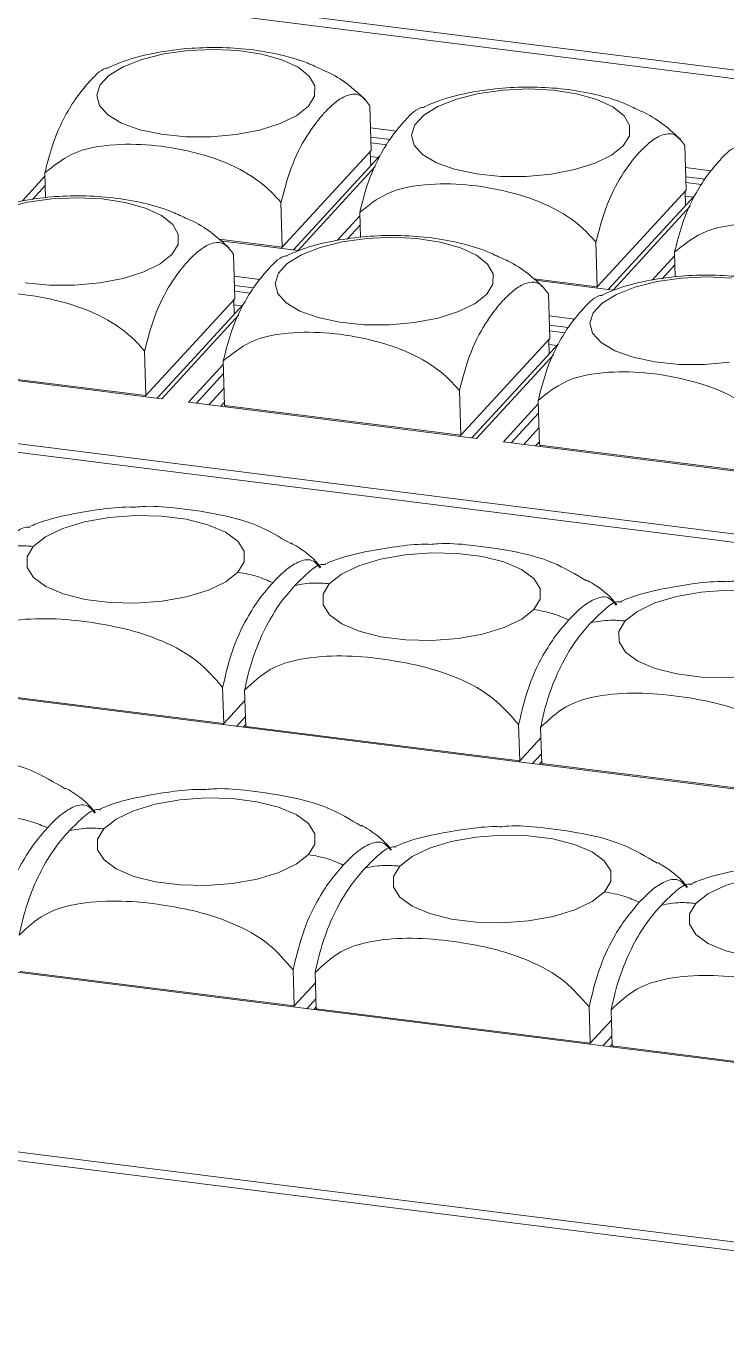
# Model space of a CAD drawing. Header units: millimetres. Extents: x 98 to 1129, y 87 to 737.
# Drawn here: x 831.4 to 873, y 607.9 to 685.1 of the extents above; entities that cross this region are included whole.
import ezdxf

# ---------------------------------------------------------------- set-up
doc = ezdxf.new("R2010")
doc.units = ezdxf.units.MM

msp = doc.modelspace()

# ---------------------------------------------------------------- linework, layer by layer
at = {"color": 7, "linetype": 'Continuous', "lineweight": 15}
for p, q in [((1088.548, 655.401), (711.763, 702.871)), ((746.745, 697.95), (990.234, 667.274)), ((851.955, 677.7), (851.876, 680.356)), ((853.443, 678.857), (851.915, 679.049)), ((853.066, 678.357), (851.932, 678.5)), ((852.87, 678.039), (851.942, 678.156)), ((870.664, 675.343), (870.585, 677.999)), ((688.621, 677.683), (934.074, 646.759)), ((851.955, 677.7), (846.668, 671.945)), ((847.33, 671.793), (852.47, 677.388)), ((851.893, 677.632), (851.918, 676.787)), ((851.901, 677.34), (852.371, 677.281)), ((832.558, 676.369), (832.602, 674.894)), ((847.611, 671.758), (852.193, 676.746)), ((872.151, 676.5), (870.624, 676.692)), ((832.564, 676.169), (831.224, 674.71)), ((832.58, 675.619), (831.818, 674.789)), ((871.774, 676), (870.64, 676.143)), ((871.578, 675.682), (870.65, 675.799)), ((870.664, 675.343), (865.376, 669.588)), ((866.038, 669.436), (871.178, 675.031)), ((870.601, 675.275), (870.626, 674.43)), ((870.61, 674.983), (871.08, 674.924)), ((846.668, 671.945), (846.589, 674.601)), ((866.319, 669.401), (870.902, 674.389)), ((967.938, 643.006), (724.45, 673.683)), ((851.272, 673.812), (849.932, 672.353)), ((851.288, 673.262), (850.526, 672.432)), ((851.266, 674.012), (851.31, 672.537)), ((846.668, 671.945), (842.909, 672.419)), ((843, 672.339), (847.611, 671.758)), ((846.642, 671.88), (846.639, 671.949)), ((865.376, 669.588), (865.297, 672.244)), ((843.848, 668.876), (843.769, 671.532)), ((869.98, 671.455), (868.64, 669.996)), ((869.974, 671.655), (870.018, 670.18)), ((845.336, 670.032), (843.808, 670.225)), ((869.997, 670.905), (869.234, 670.075)), ((844.959, 669.532), (843.824, 669.675)), ((865.376, 669.588), (861.617, 670.062)), ((861.708, 669.982), (866.319, 669.401)), ((865.35, 669.523), (865.348, 669.592)), ((843.848, 668.876), (838.561, 663.121)), ((843.785, 668.807), (843.81, 667.963)), ((844.762, 669.215), (843.834, 669.332)), ((862.556, 666.519), (862.477, 669.175)), ((839.222, 662.969), (844.362, 668.564)), ((839.503, 662.933), (844.086, 667.921)), ((843.794, 668.515), (844.264, 668.456)), ((864.044, 667.675), (862.516, 667.868)), ((863.667, 667.175), (862.532, 667.318)), ((862.556, 666.519), (857.269, 660.764)), ((862.494, 666.45), (862.519, 665.606)), ((863.47, 666.858), (862.543, 666.975)), ((838.561, 663.121), (838.481, 665.777)), ((857.93, 660.612), (863.071, 666.207)), ((858.212, 660.576), (862.794, 665.564)), ((862.502, 666.158), (862.972, 666.099)), ((822.385, 665.09), (839.503, 662.933)), ((838.561, 663.121), (824.529, 664.888)), ((843.164, 664.987), (841.093, 662.733)), ((843.158, 665.188), (843.238, 662.531)), ((843.181, 664.438), (841.561, 662.674)), ((684.078, 663.594), (913.789, 634.653)), ((843.207, 663.557), (842.309, 662.58)), ((857.269, 660.764), (857.19, 663.42)), ((838.534, 663.055), (838.532, 663.124)), ((841.093, 662.733), (858.212, 660.576)), ((843.01, 662.492), (843.232, 662.733)), ((857.269, 660.764), (843.238, 662.531)), ((843.303, 662.523), (843.305, 662.454)), ((861.873, 662.63), (859.802, 660.376)), ((861.867, 662.831), (861.946, 660.174)), ((861.889, 662.081), (860.269, 660.317)), ((861.915, 661.2), (861.017, 660.223)), ((857.242, 660.698), (857.24, 660.767)), ((859.802, 660.376), (876.92, 658.219)), ((861.718, 660.135), (861.94, 660.376)), ((875.977, 658.407), (861.946, 660.174)), ((862.011, 660.166), (862.013, 660.097)), ((670.684, 649.014), (901.076, 619.987)), ((843.185, 643.617), (826.909, 645.667)), ((843.185, 643.617), (843.121, 645.771)), ((844.43, 645.606), (844.495, 643.452)), ((844.449, 644.992), (843.185, 643.617)), ((844.477, 644.04), (843.938, 643.453)), ((843.159, 643.552), (843.157, 643.62)), ((844.349, 643.402), (844.492, 643.557)), ((860.771, 641.401), (844.495, 643.452)), ((844.56, 643.444), (844.562, 643.375)), ((860.771, 641.401), (860.707, 643.555)), ((862.016, 643.39), (862.08, 641.236)), ((862.035, 642.777), (860.771, 641.401)), ((862.063, 641.824), (861.524, 641.238)), ((860.744, 641.336), (860.742, 641.405)), ((861.935, 641.186), (862.077, 641.341)), ((878.357, 639.186), (862.08, 641.236)), ((862.146, 641.228), (862.148, 641.159)), ((899.811, 609.466), (654.358, 640.39)), ((653.935, 639.93), (1030.72, 592.459)), ((847.376, 626.822), (831.1, 628.872)), ((847.376, 626.822), (847.312, 628.975)), ((848.621, 628.81), (848.686, 626.657)), ((848.64, 628.197), (847.376, 626.822)), ((848.668, 627.244), (848.129, 626.658)), ((847.35, 626.756), (847.347, 626.825)), ((848.54, 626.606), (848.682, 626.762)), ((864.962, 624.606), (848.686, 626.657)), ((848.751, 626.648), (848.753, 626.58)), ((864.962, 624.606), (864.898, 626.76)), ((866.207, 626.595), (866.271, 624.441)), ((866.225, 625.981), (864.962, 624.606)), ((864.935, 624.541), (864.933, 624.61)), ((866.254, 625.029), (865.715, 624.443)), ((866.126, 624.391), (866.268, 624.546)), ((882.548, 622.39), (866.271, 624.441)), ((866.336, 624.433), (866.338, 624.364))]:
    msp.add_line(p, q, dxfattribs=at)
at = {"color": 7, "linetype": 'Continuous', "lineweight": 15, "flags": 128}
for points in [[(848.215, 680.344), (847.523, 679.79), (846.54, 679.307), (845.32, 678.921), (843.928, 678.653), (842.439, 678.517), (840.934, 678.521), (839.494, 678.665), (838.196, 678.941), (837.111, 679.334), (836.296, 679.822), (835.796, 680.38), (835.638, 680.977), (835.83, 681.582), (836.362, 682.161), (837.205, 682.683), (838.314, 683.121), (839.629, 683.45), (841.079, 683.653), (842.586, 683.719), (844.069, 683.645), (845.447, 683.433), (846.647, 683.097), (847.604, 682.653), (848.266, 682.127), (848.597, 681.545), (848.58, 680.94), (848.215, 680.344)], [(866.924, 677.987), (866.231, 677.433), (865.249, 676.95), (864.028, 676.564), (862.636, 676.296), (861.148, 676.16), (859.643, 676.164), (858.202, 676.308), (856.905, 676.584), (855.819, 676.977), (855.004, 677.465), (854.504, 678.023), (854.346, 678.62), (854.538, 679.225), (855.07, 679.804), (855.913, 680.326), (857.022, 680.764), (858.337, 681.093), (859.788, 681.296), (861.295, 681.362), (862.777, 681.288), (864.156, 681.076), (865.355, 680.74), (866.312, 680.296), (866.974, 679.77), (867.305, 679.188), (867.288, 678.583), (866.924, 677.987)], [(830.207, 674.296), (831.522, 674.626), (832.972, 674.829), (834.479, 674.895), (835.961, 674.82), (837.34, 674.609), (838.54, 674.272), (839.496, 673.829), (840.158, 673.302), (840.489, 672.721), (840.472, 672.116), (840.108, 671.52)], [(858.816, 669.163), (858.124, 668.608), (857.141, 668.125), (855.921, 667.739), (854.529, 667.471), (853.04, 667.336), (851.535, 667.34), (850.095, 667.484), (848.797, 667.76), (847.712, 668.152), (846.897, 668.641), (846.397, 669.199), (846.239, 669.796), (846.431, 670.4), (846.963, 670.979), (847.806, 671.502), (848.915, 671.939), (850.23, 672.269), (851.68, 672.472), (853.187, 672.538), (854.67, 672.463), (856.048, 672.252), (857.248, 671.915), (858.205, 671.472), (858.866, 670.945), (859.198, 670.364), (859.181, 669.759), (858.816, 669.163)], [(840.108, 671.52), (839.416, 670.965), (838.433, 670.482), (837.213, 670.096), (835.821, 669.828), (834.332, 669.693), (832.827, 669.697), (831.387, 669.841)], [(873.237, 665.114), (871.749, 664.979), (870.244, 664.983), (868.803, 665.127), (867.505, 665.403), (866.42, 665.795), (865.605, 666.284), (865.105, 666.842), (864.947, 667.439), (865.139, 668.043), (865.671, 668.622), (866.514, 669.145), (867.623, 669.582), (868.938, 669.912), (870.388, 670.115), (871.895, 670.181), (873.378, 670.106)], [(831.872, 654.15), (832.597, 654.724), (833.634, 655.221), (834.921, 655.611), (836.384, 655.871), (837.939, 655.987), (839.494, 655.952), (840.96, 655.767), (842.251, 655.444), (843.292, 655.001), (844.023, 654.464), (844.401, 653.865), (844.405, 653.237), (844.033, 652.618)], [(844.033, 652.618), (843.308, 652.043), (842.272, 651.547), (840.984, 651.157), (839.521, 650.896), (837.966, 650.78), (836.411, 650.816), (834.945, 651.001), (833.654, 651.324), (832.613, 651.767), (831.882, 652.304), (831.504, 652.903), (831.501, 653.531), (831.872, 654.15)], [(849.458, 651.934), (850.183, 652.509), (851.219, 653.006), (852.507, 653.395), (853.97, 653.656), (855.525, 653.772), (857.08, 653.736), (858.546, 653.552), (859.837, 653.228), (860.878, 652.786), (861.609, 652.249), (861.987, 651.649), (861.99, 651.021), (861.619, 650.402)], [(861.619, 650.402), (860.894, 649.828), (859.857, 649.331), (858.57, 648.941), (857.107, 648.681), (855.552, 648.565), (853.997, 648.6), (852.531, 648.785), (851.24, 649.108), (850.199, 649.551), (849.468, 650.088), (849.09, 650.688), (849.087, 651.315), (849.458, 651.934)], [(867.044, 649.719), (867.769, 650.293), (868.805, 650.79), (870.093, 651.18), (871.556, 651.44), (873.111, 651.556), (874.666, 651.521), (876.132, 651.336), (877.423, 651.013), (878.464, 650.57), (879.195, 650.033), (879.573, 649.433), (879.576, 648.806), (879.204, 648.187)], [(879.204, 648.187), (878.479, 647.612), (877.443, 647.115), (876.156, 646.726), (874.693, 646.465), (873.138, 646.349), (871.583, 646.385), (870.117, 646.569), (868.826, 646.893), (867.785, 647.335), (867.054, 647.872), (866.676, 648.472), (866.672, 649.1), (867.044, 649.719)], [(836.063, 637.355), (836.788, 637.929), (837.825, 638.426), (839.112, 638.816), (840.575, 639.076), (842.13, 639.192), (843.685, 639.157), (845.151, 638.972), (846.442, 638.649), (847.483, 638.206), (848.214, 637.669), (848.592, 637.069), (848.595, 636.442), (848.224, 635.823)], [(848.224, 635.823), (847.499, 635.248), (846.462, 634.751), (845.175, 634.362), (843.712, 634.101), (842.157, 633.985), (840.602, 634.021), (839.136, 634.205), (837.845, 634.529), (836.804, 634.971), (836.073, 635.508), (835.695, 636.108), (835.692, 636.736), (836.063, 637.355)], [(853.649, 635.139), (854.374, 635.714), (855.41, 636.21), (856.698, 636.6), (858.161, 636.861), (859.716, 636.977), (861.271, 636.941), (862.737, 636.756), (864.028, 636.433), (865.069, 635.99), (865.8, 635.453), (866.178, 634.854), (866.181, 634.226), (865.81, 633.607)], [(865.81, 633.607), (865.085, 633.033), (864.048, 632.536), (862.761, 632.146), (861.298, 631.886), (859.743, 631.77), (858.188, 631.805), (856.722, 631.99), (855.431, 632.313), (854.39, 632.756), (853.659, 633.293), (853.281, 633.892), (853.277, 634.52), (853.649, 635.139)], [(871.235, 632.924), (871.96, 633.498), (872.996, 633.995), (874.283, 634.385), (875.747, 634.645), (877.301, 634.761), (878.857, 634.726), (880.323, 634.541), (881.614, 634.218), (882.655, 633.775), (883.386, 633.238), (883.764, 632.638), (883.767, 632.011), (883.395, 631.392)], [(883.395, 631.392), (882.67, 630.817), (881.634, 630.32), (880.347, 629.93), (878.883, 629.67), (877.329, 629.554), (875.773, 629.59), (874.308, 629.774), (873.017, 630.097), (871.976, 630.54), (871.245, 631.077), (870.867, 631.677), (870.863, 632.304), (871.235, 632.924)]]:
    msp.add_lwpolyline(points, dxfattribs=at)
at = {"color": 7, "linetype": 'Continuous', "lineweight": 15}
for points, knots in [([(849.024, 682.511), (848.732, 682.651), (847.943, 683.029), (846.51, 683.431), (844.748, 683.742), (842.895, 683.856), (841.041, 683.795), (839.206, 683.543), (837.634, 683.19), (836.737, 682.809), (836.392, 682.662)], [0, 0, 0, 0, 0.078117, 0.211351, 0.353409, 0.4922, 0.628435, 0.766363, 0.910012, 1, 1, 1, 1]), ([(836.404, 682.633), (836.328, 682.624), (835.916, 682.579), (835.243, 681.846), (834.438, 680.893), (833.711, 679.725), (833.033, 678.24), (832.7, 676.93), (832.558, 676.369)], [0, 0, 0, 0, 0.056713, 0.306966, 0.471871, 0.639598, 0.845699, 1, 1, 1, 1]), ([(851.609, 680.724), (851.298, 681.011), (850.645, 681.614), (849.76, 682.191), (849.182, 682.442), (849.024, 682.511)], [0, 0, 0, 0, 0.397802, 0.835337, 1, 1, 1, 1]), ([(846.589, 674.601), (846.774, 675.301), (847.195, 676.895), (848.126, 678.661), (849.038, 679.85), (849.854, 680.627), (850.601, 681.071), (851.322, 681.106), (851.71, 680.581), (851.876, 680.356)], [0, 0, 0, 0, 0.139962, 0.319016, 0.49968, 0.618729, 0.739816, 0.888606, 1, 1, 1, 1]), ([(867.732, 680.154), (867.441, 680.294), (866.651, 680.672), (865.218, 681.074), (863.456, 681.385), (861.604, 681.499), (859.749, 681.438), (857.915, 681.186), (856.342, 680.833), (855.445, 680.452), (855.1, 680.305)], [0, 0, 0, 0, 0.0781168, 0.2113506, 0.353409, 0.4922002, 0.6284354, 0.7663632, 0.9100124, 1, 1, 1, 1]), ([(855.113, 680.275), (855.037, 680.267), (854.624, 680.222), (853.952, 679.489), (853.146, 678.536), (852.42, 677.368), (851.742, 675.883), (851.409, 674.573), (851.266, 674.012)], [0, 0, 0, 0, 0.056713, 0.306966, 0.471871, 0.639598, 0.845699, 1, 1, 1, 1]), ([(870.317, 678.367), (870.006, 678.654), (869.353, 679.257), (868.469, 679.834), (867.891, 680.085), (867.732, 680.154)], [0, 0, 0, 0, 0.3978018, 0.8353366, 1, 1, 1, 1]), ([(865.297, 672.244), (865.482, 672.944), (865.904, 674.538), (866.834, 676.304), (867.747, 677.493), (868.563, 678.27), (869.309, 678.714), (870.031, 678.749), (870.419, 678.224), (870.585, 677.999)], [0, 0, 0, 0, 0.139962, 0.319016, 0.49968, 0.618729, 0.739816, 0.888606, 1, 1, 1, 1]), ([(832.558, 676.369), (833.072, 676.785), (834.245, 677.734), (836.65, 678.122), (839.181, 678.05), (841.693, 677.591), (844.06, 676.743), (845.716, 675.604), (846.405, 674.812), (846.589, 674.601)], [0, 0, 0, 0, 0.139959, 0.31901, 0.479352, 0.639819, 0.807809, 0.948729, 1, 1, 1, 1]), ([(873.821, 677.918), (873.745, 677.91), (873.333, 677.865), (872.66, 677.132), (871.854, 676.179), (871.128, 675.011), (870.45, 673.526), (870.117, 672.216), (869.974, 671.655)], [0, 0, 0, 0, 0.056713, 0.306966, 0.471871, 0.639598, 0.845699, 1, 1, 1, 1]), ([(851.266, 674.012), (851.78, 674.428), (852.953, 675.377), (855.358, 675.765), (857.889, 675.693), (860.401, 675.234), (862.768, 674.386), (864.425, 673.247), (865.113, 672.455), (865.297, 672.244)], [0, 0, 0, 0, 0.13996, 0.31901, 0.479352, 0.639819, 0.807809, 0.948729, 1, 1, 1, 1]), ([(840.917, 673.686), (840.625, 673.826), (839.835, 674.204), (838.402, 674.607), (836.64, 674.917), (834.788, 675.032), (832.933, 674.971), (831.099, 674.718), (829.526, 674.365), (828.629, 673.984), (828.284, 673.838)], [0, 0, 0, 0, 0.078117, 0.211351, 0.353409, 0.4922, 0.628435, 0.766363, 0.910012, 1, 1, 1, 1]), ([(843.501, 671.9), (843.19, 672.187), (842.538, 672.79), (841.653, 673.367), (841.075, 673.618), (840.917, 673.686)], [0, 0, 0, 0, 0.397802, 0.835337, 1, 1, 1, 1]), ([(869.974, 671.655), (870.489, 672.071), (871.661, 673.02), (874.066, 673.408), (876.597, 673.336), (879.109, 672.877), (881.476, 672.029), (883.133, 670.89), (883.822, 670.098), (884.005, 669.887)], [0, 0, 0, 0, 0.13996, 0.31901, 0.479352, 0.639819, 0.807809, 0.948729, 1, 1, 1, 1]), ([(859.625, 671.329), (859.333, 671.469), (858.544, 671.847), (857.111, 672.25), (855.348, 672.56), (853.496, 672.675), (851.641, 672.614), (849.807, 672.361), (848.234, 672.008), (847.338, 671.627), (846.992, 671.481)], [0, 0, 0, 0, 0.0781168, 0.2113506, 0.3534091, 0.4922002, 0.6284354, 0.7663633, 0.9100124, 1, 1, 1, 1]), ([(838.481, 665.777), (838.666, 666.476), (839.088, 668.07), (840.018, 669.836), (840.931, 671.025), (841.747, 671.802), (842.494, 672.246), (843.215, 672.282), (843.603, 671.757), (843.769, 671.532)], [0, 0, 0, 0, 0.139962, 0.319015, 0.49968, 0.618729, 0.739816, 0.888606, 1, 1, 1, 1]), ([(847.005, 671.451), (846.929, 671.443), (846.517, 671.398), (845.844, 670.664), (845.039, 669.711), (844.312, 668.543), (843.634, 667.059), (843.301, 665.748), (843.158, 665.188)], [0, 0, 0, 0, 0.056713, 0.306966, 0.471871, 0.639598, 0.845699, 1, 1, 1, 1]), ([(862.209, 669.543), (861.899, 669.83), (861.246, 670.433), (860.361, 671.01), (859.783, 671.261), (859.625, 671.329)], [0, 0, 0, 0, 0.397802, 0.835337, 1, 1, 1, 1]), ([(878.333, 668.972), (878.041, 669.112), (877.252, 669.49), (875.819, 669.892), (874.057, 670.203), (872.205, 670.318), (870.35, 670.257), (868.516, 670.004), (866.943, 669.651), (866.046, 669.27), (865.701, 669.123)], [0, 0, 0, 0, 0.0781168, 0.2113506, 0.3534091, 0.4922002, 0.6284355, 0.7663633, 0.9100124, 1, 1, 1, 1]), ([(857.19, 663.42), (857.375, 664.119), (857.796, 665.713), (858.727, 667.479), (859.639, 668.668), (860.455, 669.445), (861.202, 669.889), (861.923, 669.925), (862.311, 669.4), (862.477, 669.175)], [0, 0, 0, 0, 0.139962, 0.319015, 0.49968, 0.618729, 0.739816, 0.888606, 1, 1, 1, 1]), ([(824.45, 667.545), (824.965, 667.961), (826.137, 668.909), (828.542, 669.298), (831.073, 669.226), (833.585, 668.766), (835.952, 667.919), (837.609, 666.779), (838.298, 665.988), (838.481, 665.777)], [0, 0, 0, 0, 0.139959, 0.31901, 0.479352, 0.639819, 0.807809, 0.948729, 1, 1, 1, 1]), ([(865.714, 669.094), (865.637, 669.086), (865.225, 669.041), (864.552, 668.307), (863.747, 667.354), (863.02, 666.186), (862.343, 664.702), (862.009, 663.391), (861.867, 662.831)], [0, 0, 0, 0, 0.056713, 0.306966, 0.471871, 0.639598, 0.845699, 1, 1, 1, 1]), ([(843.158, 665.188), (843.673, 665.604), (844.846, 666.552), (847.25, 666.941), (849.782, 666.869), (852.293, 666.409), (854.66, 665.562), (856.317, 664.422), (857.006, 663.631), (857.19, 663.42)], [0, 0, 0, 0, 0.13996, 0.31901, 0.479352, 0.639819, 0.807809, 0.948729, 1, 1, 1, 1]), ([(861.867, 662.831), (862.381, 663.247), (863.554, 664.195), (865.959, 664.584), (868.49, 664.512), (871.002, 664.052), (873.369, 663.205), (875.025, 662.065), (875.714, 661.274), (875.898, 661.063)], [0, 0, 0, 0, 0.13996, 0.31901, 0.479352, 0.639819, 0.807809, 0.948729, 1, 1, 1, 1]), ([(837.836, 656.494), (837.743, 656.496), (837.084, 656.513), (835.779, 656.359), (833.936, 656.052), (832.508, 655.699), (831.786, 655.393), (831.641, 655.332)], [0, 0, 0, 0, 0.042992, 0.307084, 0.601657, 0.919751, 1, 1, 1, 1]), ([(847.165, 654.32), (846.502, 654.714), (845.095, 655.551), (842.707, 656.127), (840.432, 656.447), (838.782, 656.582), (837.997, 656.499), (837.835, 656.482)], [0, 0, 0, 0, 0.227692, 0.4830518, 0.7442904, 0.9472443, 1, 1, 1, 1]), ([(831.665, 655.283), (831.572, 655.292), (831.236, 655.327), (830.606, 654.82), (830.087, 654.307), (829.825, 654.048)], [0, 0, 0, 0, 0.159489, 0.576016, 1, 1, 1, 1]), ([(829.825, 654.048), (830.204, 654.115), (830.869, 654.233), (831.57, 654.175), (831.872, 654.15)], [0, 0, 0, 0, 0.567948, 1, 1, 1, 1]), ([(848.96, 652.904), (848.916, 652.96), (848.526, 653.463), (847.898, 653.948), (847.287, 654.301), (847.185, 654.36)], [0, 0, 0, 0, 0.094873, 0.849538, 1, 1, 1, 1]), ([(855.421, 654.278), (855.329, 654.281), (854.67, 654.297), (853.365, 654.143), (851.522, 653.837), (850.094, 653.484), (849.372, 653.178), (849.226, 653.116)], [0, 0, 0, 0, 0.042992, 0.307084, 0.601657, 0.919751, 1, 1, 1, 1]), ([(864.751, 652.104), (864.088, 652.499), (862.681, 653.336), (860.293, 653.911), (858.017, 654.232), (856.368, 654.366), (855.583, 654.284), (855.421, 654.266)], [0, 0, 0, 0, 0.227692, 0.483052, 0.74429, 0.947244, 1, 1, 1, 1]), ([(846.102, 651.997), (846.372, 652.276), (846.912, 652.832), (847.726, 653.316), (848.437, 653.452), (848.792, 653.033), (848.926, 652.876)], [0, 0, 0, 0, 0.273866, 0.547066, 0.830443, 1, 1, 1, 1]), ([(844.033, 652.618), (844.421, 652.548), (845.124, 652.422), (845.799, 652.129), (846.102, 651.997)], [0, 0, 0, 0, 0.552022, 1, 1, 1, 1]), ([(849.251, 653.067), (849.158, 653.077), (848.822, 653.111), (848.191, 652.604), (847.673, 652.091), (847.411, 651.832)], [0, 0, 0, 0, 0.159489, 0.576016, 1, 1, 1, 1]), ([(843.121, 645.771), (843.291, 646.484), (843.676, 648.097), (844.488, 649.803), (845.321, 651.095), (845.84, 651.695), (846.102, 651.997)], [0, 0, 0, 0, 0.237916, 0.538259, 0.767081, 1, 1, 1, 1]), ([(847.411, 651.832), (847.142, 651.522), (846.605, 650.904), (845.808, 649.653), (845.076, 648.071), (844.631, 646.592), (844.46, 645.752), (844.43, 645.606)], [0, 0, 0, 0, 0.239296, 0.47801, 0.725615, 0.952267, 1, 1, 1, 1]), ([(847.411, 651.832), (847.789, 651.899), (848.455, 652.017), (849.156, 651.959), (849.458, 651.934)], [0, 0, 0, 0, 0.567947, 1, 1, 1, 1]), ([(866.545, 650.688), (866.502, 650.745), (866.112, 651.248), (865.484, 651.733), (864.873, 652.086), (864.771, 652.145)], [0, 0, 0, 0, 0.0948724, 0.8495379, 1, 1, 1, 1]), ([(873.007, 652.063), (872.915, 652.065), (872.256, 652.081), (870.951, 651.927), (869.107, 651.621), (867.68, 651.268), (866.958, 650.962), (866.812, 650.9)], [0, 0, 0, 0, 0.042992, 0.307084, 0.601657, 0.919751, 1, 1, 1, 1]), ([(882.337, 649.889), (881.674, 650.283), (880.267, 651.12), (877.879, 651.696), (875.603, 652.016), (873.954, 652.151), (873.168, 652.068), (873.006, 652.051)], [0, 0, 0, 0, 0.227692, 0.483052, 0.744291, 0.947244, 1, 1, 1, 1]), ([(863.687, 649.781), (863.958, 650.06), (864.498, 650.616), (865.311, 651.101), (866.022, 651.237), (866.378, 650.817), (866.511, 650.66)], [0, 0, 0, 0, 0.273866, 0.547066, 0.830443, 1, 1, 1, 1]), ([(866.836, 650.851), (866.743, 650.861), (866.408, 650.896), (865.777, 650.389), (865.259, 649.875), (864.997, 649.616)], [0, 0, 0, 0, 0.159489, 0.576016, 1, 1, 1, 1]), ([(861.619, 650.402), (862.007, 650.333), (862.71, 650.206), (863.385, 649.913), (863.687, 649.781)], [0, 0, 0, 0, 0.552022, 1, 1, 1, 1]), ([(826.845, 647.821), (827.321, 648.271), (828.4, 649.288), (830.724, 649.834), (833.217, 649.897), (835.514, 649.629), (837.637, 649.208), (839.669, 648.524), (841.65, 647.462), (842.657, 646.304), (843.121, 645.771)], [0, 0, 0, 0, 0.118924, 0.269053, 0.406242, 0.54381, 0.652721, 0.76136, 0.889886, 1, 1, 1, 1]), ([(860.707, 643.555), (860.877, 644.268), (861.262, 645.882), (862.074, 647.587), (862.906, 648.88), (863.425, 649.479), (863.687, 649.781)], [0, 0, 0, 0, 0.237916, 0.538259, 0.767081, 1, 1, 1, 1]), ([(864.997, 649.616), (864.728, 649.307), (864.191, 648.688), (863.393, 647.437), (862.661, 645.855), (862.217, 644.376), (862.046, 643.536), (862.016, 643.39)], [0, 0, 0, 0, 0.239296, 0.47801, 0.725615, 0.952267, 1, 1, 1, 1]), ([(864.997, 649.616), (865.375, 649.684), (866.041, 649.802), (866.741, 649.744), (867.044, 649.719)], [0, 0, 0, 0, 0.567947, 1, 1, 1, 1]), ([(844.43, 645.606), (844.907, 646.055), (845.985, 647.072), (848.31, 647.619), (850.802, 647.681), (853.099, 647.414), (855.223, 646.992), (857.255, 646.308), (859.236, 645.246), (860.242, 644.089), (860.707, 643.555)], [0, 0, 0, 0, 0.118924, 0.269053, 0.406242, 0.54381, 0.652721, 0.76136, 0.889886, 1, 1, 1, 1]), ([(862.016, 643.39), (862.493, 643.84), (863.571, 644.857), (865.895, 645.403), (868.388, 645.466), (870.685, 645.198), (872.809, 644.776), (874.84, 644.093), (876.822, 643.03), (877.828, 641.873), (878.292, 641.339)], [0, 0, 0, 0, 0.118924, 0.269053, 0.406242, 0.54381, 0.652721, 0.76136, 0.889886, 1, 1, 1, 1]), ([(833.77, 639.74), (833.107, 640.135), (831.7, 640.972), (829.312, 641.547), (827.037, 641.868), (825.387, 642.002), (824.602, 641.92), (824.44, 641.902)], [0, 0, 0, 0, 0.227692, 0.483052, 0.74429, 0.947244, 1, 1, 1, 1]), ([(835.565, 638.325), (835.521, 638.381), (835.131, 638.884), (834.503, 639.369), (833.892, 639.722), (833.79, 639.781)], [0, 0, 0, 0, 0.094873, 0.849537, 1, 1, 1, 1]), ([(842.026, 639.699), (841.934, 639.701), (841.275, 639.717), (839.97, 639.564), (838.127, 639.257), (836.699, 638.904), (835.977, 638.598), (835.831, 638.536)], [0, 0, 0, 0, 0.0429924, 0.3070843, 0.6016572, 0.9197508, 1, 1, 1, 1]), ([(851.356, 637.525), (850.693, 637.919), (849.286, 638.756), (846.898, 639.332), (844.622, 639.652), (842.973, 639.787), (842.188, 639.704), (842.026, 639.687)], [0, 0, 0, 0, 0.227692, 0.4830518, 0.7442905, 0.9472443, 1, 1, 1, 1]), ([(832.707, 637.418), (832.977, 637.696), (833.517, 638.252), (834.331, 638.737), (835.042, 638.873), (835.397, 638.453), (835.531, 638.296)], [0, 0, 0, 0, 0.2738664, 0.5470661, 0.8304427, 1, 1, 1, 1]), ([(835.856, 638.488), (835.763, 638.497), (835.427, 638.532), (834.797, 638.025), (834.278, 637.511), (834.016, 637.253)], [0, 0, 0, 0, 0.159489, 0.576016, 1, 1, 1, 1]), ([(830.638, 638.038), (831.026, 637.969), (831.729, 637.843), (832.404, 637.549), (832.707, 637.418)], [0, 0, 0, 0, 0.5520214, 1, 1, 1, 1]), ([(829.726, 631.191), (829.896, 631.904), (830.281, 633.518), (831.093, 635.223), (831.926, 636.516), (832.445, 637.115), (832.707, 637.418)], [0, 0, 0, 0, 0.237915, 0.538258, 0.767081, 1, 1, 1, 1]), ([(834.016, 637.253), (833.747, 636.943), (833.21, 636.324), (832.413, 635.073), (831.681, 633.491), (831.236, 632.012), (831.065, 631.172), (831.036, 631.026)], [0, 0, 0, 0, 0.239296, 0.47801, 0.725616, 0.952267, 1, 1, 1, 1]), ([(834.016, 637.253), (834.394, 637.32), (835.06, 637.438), (835.761, 637.38), (836.063, 637.355)], [0, 0, 0, 0, 0.567947, 1, 1, 1, 1]), ([(853.15, 636.109), (853.107, 636.165), (852.717, 636.668), (852.089, 637.153), (851.478, 637.506), (851.376, 637.565)], [0, 0, 0, 0, 0.094872, 0.849538, 1, 1, 1, 1]), ([(859.612, 637.483), (859.52, 637.486), (858.861, 637.502), (857.556, 637.348), (855.713, 637.042), (854.285, 636.688), (853.563, 636.383), (853.417, 636.321)], [0, 0, 0, 0, 0.042992, 0.307084, 0.601657, 0.919751, 1, 1, 1, 1]), ([(868.942, 635.309), (868.279, 635.704), (866.872, 636.541), (864.484, 637.116), (862.208, 637.436), (860.559, 637.571), (859.774, 637.488), (859.612, 637.471)], [0, 0, 0, 0, 0.227692, 0.483052, 0.744291, 0.947244, 1, 1, 1, 1]), ([(850.292, 635.202), (850.563, 635.48), (851.103, 636.037), (851.916, 636.521), (852.627, 636.657), (852.983, 636.238), (853.116, 636.081)], [0, 0, 0, 0, 0.2738664, 0.5470661, 0.8304427, 1, 1, 1, 1]), ([(853.442, 636.272), (853.349, 636.281), (853.013, 636.316), (852.382, 635.809), (851.864, 635.296), (851.602, 635.037)], [0, 0, 0, 0, 0.159489, 0.576016, 1, 1, 1, 1]), ([(848.224, 635.823), (848.612, 635.753), (849.315, 635.627), (849.99, 635.333), (850.292, 635.202)], [0, 0, 0, 0, 0.5520214, 1, 1, 1, 1]), ([(847.312, 628.975), (847.482, 629.689), (847.867, 631.302), (848.679, 633.008), (849.511, 634.3), (850.031, 634.9), (850.292, 635.202)], [0, 0, 0, 0, 0.237915, 0.538258, 0.767081, 1, 1, 1, 1]), ([(851.602, 635.037), (851.333, 634.727), (850.796, 634.108), (849.998, 632.858), (849.267, 631.276), (848.822, 629.797), (848.651, 628.957), (848.621, 628.81)], [0, 0, 0, 0, 0.239296, 0.47801, 0.725616, 0.952267, 1, 1, 1, 1]), ([(851.602, 635.037), (851.98, 635.104), (852.646, 635.222), (853.346, 635.164), (853.649, 635.139)], [0, 0, 0, 0, 0.567947, 1, 1, 1, 1]), ([(870.736, 633.893), (870.693, 633.95), (870.303, 634.452), (869.675, 634.938), (869.064, 635.291), (868.962, 635.349)], [0, 0, 0, 0, 0.094873, 0.849537, 1, 1, 1, 1]), ([(877.198, 635.268), (877.106, 635.27), (876.446, 635.286), (875.142, 635.132), (873.298, 634.826), (871.87, 634.473), (871.148, 634.167), (871.003, 634.105)], [0, 0, 0, 0, 0.042993, 0.307084, 0.601657, 0.919751, 1, 1, 1, 1]), ([(867.878, 632.986), (868.149, 633.265), (868.689, 633.821), (869.502, 634.306), (870.213, 634.442), (870.569, 634.022), (870.702, 633.865)], [0, 0, 0, 0, 0.2738664, 0.5470661, 0.8304427, 1, 1, 1, 1]), ([(871.027, 634.056), (870.934, 634.066), (870.599, 634.1), (869.968, 633.593), (869.449, 633.08), (869.188, 632.821)], [0, 0, 0, 0, 0.159489, 0.576016, 1, 1, 1, 1]), ([(865.81, 633.607), (866.198, 633.537), (866.901, 633.411), (867.576, 633.118), (867.878, 632.986)], [0, 0, 0, 0, 0.5520214, 1, 1, 1, 1]), ([(831.036, 631.026), (831.512, 631.476), (832.591, 632.493), (834.915, 633.039), (837.408, 633.102), (839.704, 632.834), (841.828, 632.412), (843.86, 631.729), (845.841, 630.666), (846.847, 629.509), (847.312, 628.975)], [0, 0, 0, 0, 0.118924, 0.269053, 0.406242, 0.54381, 0.652721, 0.76136, 0.889886, 1, 1, 1, 1]), ([(864.898, 626.76), (865.068, 627.473), (865.452, 629.087), (866.265, 630.792), (867.097, 632.084), (867.616, 632.684), (867.878, 632.986)], [0, 0, 0, 0, 0.237915, 0.538258, 0.767081, 1, 1, 1, 1]), ([(869.188, 632.821), (868.919, 632.512), (868.381, 631.893), (867.584, 630.642), (866.852, 629.06), (866.408, 627.581), (866.237, 626.741), (866.207, 626.595)], [0, 0, 0, 0, 0.239296, 0.47801, 0.725616, 0.952267, 1, 1, 1, 1]), ([(869.188, 632.821), (869.566, 632.888), (870.232, 633.006), (870.932, 632.949), (871.235, 632.924)], [0, 0, 0, 0, 0.567947, 1, 1, 1, 1]), ([(848.621, 628.81), (849.098, 629.26), (850.176, 630.277), (852.5, 630.824), (854.993, 630.886), (857.29, 630.618), (859.414, 630.197), (861.446, 629.513), (863.427, 628.451), (864.433, 627.294), (864.898, 626.76)], [0, 0, 0, 0, 0.118924, 0.269053, 0.406242, 0.54381, 0.652721, 0.76136, 0.889886, 1, 1, 1, 1]), ([(866.207, 626.595), (866.684, 627.044), (867.762, 628.061), (870.086, 628.608), (872.579, 628.671), (874.876, 628.403), (877, 627.981), (879.031, 627.298), (881.013, 626.235), (882.019, 625.078), (882.483, 624.544)], [0, 0, 0, 0, 0.118924, 0.269053, 0.406242, 0.54381, 0.652721, 0.76136, 0.889886, 1, 1, 1, 1])]:
    msp.add_open_spline(points, degree=3, knots=knots, dxfattribs=at)

doc.saveas('drawing.dxf')
